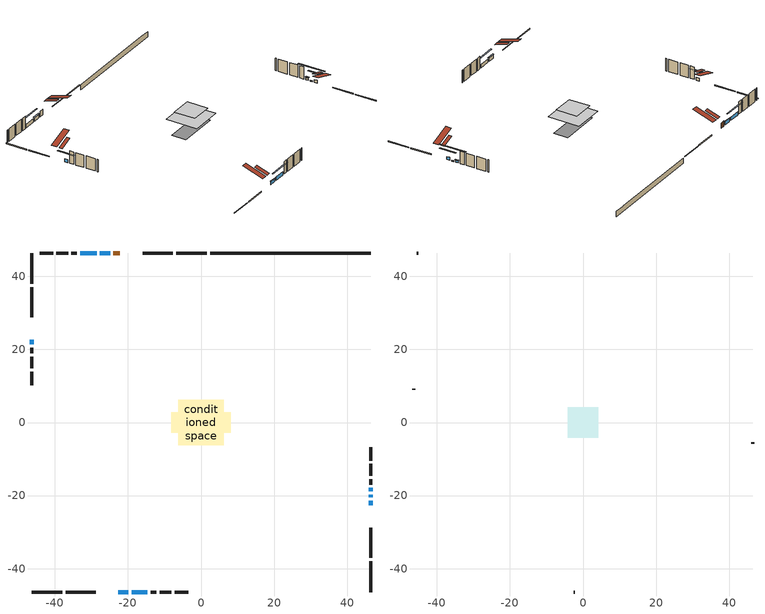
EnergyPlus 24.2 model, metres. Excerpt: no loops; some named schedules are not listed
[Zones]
conditioned space
 floor outside (Floor1 construction): -2.44,-2.44 -2.44,2.44 2.44,2.44 2.44,-2.44 z1.03
 floor adiabatic (AdiabaticFloorConstruction): -6.23,-6.23 -6.23,6.23 6.23,6.23 6.23,-6.23 z3.47
 floor foundation (Slab1 construction): -8.12,-2.86 -8.12,2.86 8.12,2.86 8.12,-2.86 z-1.1
 wall outside (RimJoist1 construction): 1.58,46.4 -6.82,46.4 / -46.4,-46.4 -38,-46.4 / -46.4,46.4 -46.4,38 / 46.4,-46.4 46.4,-38 z1.03:1.33
 wall outside (RimJoist2 construction): -7.75,46.4 -15.98,46.4 / -37.07,-46.4 -28.84,-46.4 / -46.4,37.07 -46.4,28.84 / 46.4,-37.07 46.4,-28.84 z1.03:1.33
 wall outside (AdiabaticWallConstruction 1): -22.23,46.4 -23.97,46.4 z1.03:3.06
 wall outside (AdiabaticWallConstruction): 46.4,-22.59 46.4,-21.36 / -46.4,22.59 -46.4,21.36 z1.03:2.15; -24.9,46.4 -27.67,46.4 z1.03:2.3; -22.59,-46.4 -19.9,-46.4 z1.03:2.26; 46.4,-20.44 46.4,-19.77 z1.03:1.33; -28.6,46.4 -33.03,46.4 z1.03:2.38; -18.98,-46.4 -14.7,-46.4 z1.03:2.33; 46.4,-18.84 46.4,-17.9 z1.03:1.89
 wall outside (Wall1 construction): -33.95,46.4 -35.46,46.4 / -13.77,-46.4 -12.26,-46.4 / -46.4,20.44 -46.4,18.93 / 46.4,-16.97 46.4,-15.47 z1.03:5.91
 wall outside (Wall2 construction): -36.39,46.4 -39.58,46.4 / -11.33,-46.4 -8.14,-46.4 / -46.4,18 -46.4,14.81 / 46.4,-14.54 46.4,-11.35 z1.03:5.91
 wall outside (Wall3 construction): -40.51,46.4 -44.2,46.4 / -7.21,-46.4 -3.52,-46.4 / -46.4,13.88 -46.4,10.19 / 46.4,-10.42 46.4,-6.73 z1.03:5.91
 wall foundation (FoundationWall1 construction): 2.51,46.4,-1.1 2.51,46.4,1.03 42.01,46.4,1.03 42.01,46.4,0.98 46.4,46.4,0.98 46.4,46.4,-1.1
 window (WindowConstruction): 46.4,-22.59 46.4,-21.37 z1.03:2.15
 window (WindowConstruction 5): -24.9,46.4 -27.67,46.4 z1.03:2.3
 window (WindowConstruction 6): -22.59,-46.4 -19.91,-46.4 z1.03:2.26
 window (WindowConstruction 7): 46.4,-20.44 46.4,-19.77 z1.03:1.33
 window (WindowConstruction 1): -28.6,46.4 -33.03,46.4 z1.03:2.38
 window (WindowConstruction 2): -18.98,-46.4 -14.7,-46.4 z1.03:2.33
 window (WindowConstruction 3): -46.4,22.59 -46.4,21.37 z1.03:2.15
 window (WindowConstruction 4): 46.4,-18.84 46.4,-17.9 z1.03:1.89
 door (Door): -22.23,46.4 -23.97,46.4 z1.03:3.06
 ceiling adiabatic (AdiabaticFloorConstruction): 6.23,-6.23 6.23,6.23 -6.23,6.23 -6.23,-6.23 z3.47
 roof outside (Roof2 construction): -21.3,46.4,5.91 -21.3,41.39,7.58 -19.98,41.39,7.58 -19.98,46.4,5.91; -23.52,-46.4,5.91 -23.52,-41.39,7.58 -24.84,-41.39,7.58 -24.84,-46.4,5.91; -46.4,23.52,5.91 -41.39,23.52,7.58 -41.39,24.84,7.58 -46.4,24.84,5.91; 46.4,-23.52,5.91 41.39,-23.52,7.58 41.39,-24.84,7.58 46.4,-24.84,5.91
attic - vented
 floor to conditioned space (Floor2 construction Reversed): -4.18,-4.18 -4.18,4.18 4.18,4.18 4.18,-4.18 z5.91
 wall outside (Wall4 construction): -45.13,46.4 -45.47,46.4 / -2.59,-46.4 -2.25,-46.4 / -46.4,9.26 -46.4,8.92 / 46.4,-5.8 46.4,-5.46 z1.03:5.91
 roof outside (Roof1 construction): -19.06,46.4,5.91 -19.06,38.26,8.62 -16.91,38.26,8.62 -16.91,46.4,5.91; -25.77,-46.4,5.91 -25.77,-38.26,8.62 -27.91,-38.26,8.62 -27.91,-46.4,5.91; -46.4,25.77,5.91 -38.26,25.77,8.62 -38.26,27.91,8.62 -46.4,27.91,5.91; 46.4,-25.77,5.91 38.26,-25.77,8.62 38.26,-27.91,8.62 46.4,-27.91,5.91
shading: 46.4,-18.73 46.4,-25.23 46.81,-25.23 46.81,-18.73 z4.79; -27.87,46.4 -24.7,46.4 -24.7,46.81 -27.87,46.81 z2.5; -19.7,-46.4 -22.79,-46.4 -22.79,-46.81 -19.7,-46.81 z2.46; 46.4,-14.69 46.4,-25.52 46.81,-25.52 46.81,-14.69 z6.41; -35.66,46.4 -25.96,46.4 -25.96,46.81 -35.66,46.81 z5.02; -12.06,-46.4 -21.62,-46.4 -21.62,-46.81 -12.06,-46.81 z4.97; -46.4,18.73 -46.4,25.23 -46.81,25.23 -46.81,18.73 z4.79; 46.4,-17.7 46.4,-19.04 46.81,-19.04 46.81,-17.7 z2.09
[Building]
Building 1: Terrain=Suburbs
[Site:Location]
Toronto Intl AP_ON: Latitude {deg}=43.68; Longitude {deg}=-79.63; Time Zone {hr}=-5; Elevation {m}=173; Keep Site Location Information=Yes
[Site:GroundTemperature:Shallow]
4.59119, 2.66285, 2.50842, 3.42352, 7.09712, 10.7536, 13.9236, 15.9317, 16.1023, 14.4691, 11.3799, 7.83558
[Site:WaterMainsTemperature]
Calculation Method=Schedule; Temperature Schedule=mains temperature schedule
[Material] Roughness=Rough; Thermal Absorptance=0.9
Name | Thickness {m} | Conductivity {W/m-K} | Density {kg/m3} | Specific Heat {J/kg-K} | Solar Absorptance | Visible Absorptance
asphalt or fiberglass shingles | 0.00635 | 0.162714 | 1121.4 | 1465.45 | 0.4 | 0.4
ceiling loosefill ins | 0.169333 | 0.0480833 | 16.02 | 1046.75 | 0.7 | 0.7
ceiling stud and cavity | 0.1397 | 1.30054 | 65.682 | 1177.47 | 0.7 | 0.7
concrete 4.0 in. | 0.1016 | 1.803125 | 2242.8 | 837.4 | 0.7 | 0.7
concrete 8.0 in. | 0.2032 | 1.803125 | 2242.8 | 837.4 | 0.7 | 0.7
door material | 0.04445 | 0.053851 | 512.64 | 1214.23 | 0.7 | 0.7
exterior vertical ins | 0.00716452 | 0.029427 | 32.04 | 1214.23 | 0.7 | 0.7
floor covering | 0.0127 | 0.0433444 | 54.468 | 1339.84 | 0.6 | 0.6
floor rigid ins | 0.103632 | 0.029427 | 32.04 | 1214.23 | 0.7 | 0.7
floor rigid ins 1; wall rigid ins | 0.512978 | 0.029427 | 32.04 | 1214.23 | 0.7 | 0.7
floor stud and cavity | 0.1397 | 0.141372 | 92.3553 | 1139.71 | 0.7 | 0.7
floor stud and cavity 1 | 0.1397 | 1.75129 | 37.0049 | 1207.88 | 0.7 | 0.7
furniture material conditioned space 1 | 0.1524 | 0.115458 | 640.8 | 1214.23 | 0.6 | 0.6
gypsum board | 0.0127 | 0.160291 | 801 | 837.4 | 0.6 | 0.6
gypsum board 1 | 0.0127 | 0.160291 | 801 | 837.4 | 0.7 | 0.7
osb sheathing 0.5 in. | 0.0127 | 0.115458 | 512.64 | 1214.23 | 0.7 | 0.7
osb sheathing 0.75 in. | 0.01905 | 0.115458 | 512.64 | 1214.23 | 0.7 | 0.7
osb sheathing 2.0 in. | 0.0508 | 0.115458 | 512.64 | 1214.23 | 0.7 | 0.7
rim joist stud and cavity | 0.0508 | 0.0451784 | 125.044 | 1163.47 | 0.6 | 0.6
rim joist stud and cavity 1 | 0.0508 | 0.0499498 | 125.044 | 1163.47 | 0.6 | 0.6
roof stud and cavity | 0.2032 | 0.116827 | 78.34581 | 1123.46 | 0.7 | 0.7
wall stud and cavity | 0.1397 | 0.0807926 | 139.0536 | 1170.24 | 0.7 | 0.7
wall stud and cavity 1 | 0.1397 | 0.0810402 | 139.0536 | 1170.24 | 0.7 | 0.7
wall stud and cavity 2 | 0.1397 | 0.092577 | 139.0536 | 1170.24 | 0.7 | 0.7
wall stud and cavity 3 | 0.0889 | 6.1454 | 50.32683 | 1063.81 | 0.6 | 0.6
wall stud and cavity 4 | 0.0889 | 0.380278 | 52.3479 | 1209.89 | 0.7 | 0.7
wall stud and cavity 5 | 0.0889 | 0.391764 | 83.0341 | 1211.67 | 0.7 | 0.7
wood siding | 0.0254 | 0.102417 | 544.68 | 1172.36 | 0.4 | 0.4
wood siding 1 | 0.00254 | 0.102417 | 544.68 | 1172.36 | 0.4 | 0.4
wood siding 2; wood siding 3; wood siding 4 | 0.0254 | 0.102417 | 544.68 | 1172.36 | 0.7 | 0.7
[WindowMaterial:SimpleGlazingSystem]
Name | U-Factor {W/m2-K} | Solar Heat Gain Coefficient
WindowMaterial | 3.704895 | 0.69
WindowMaterial 1 | 2.907136 | 0.68
WindowMaterial 2 | 3.582818 | 0.7
WindowMaterial 3 | 2.92474 | 0.66
WindowMaterial 4 | 3.96154 | 0.67
WindowMaterial 5 | 2.912814 | 0.67
WindowMaterial 6 | 3.62938 | 0.7
WindowMaterial 7 | 5.75692 | 0.53
[Construction]
AdiabaticFloorConstruction: floor stud and cavity 1, floor rigid ins 1, osb sheathing 0.75 in., floor covering
AdiabaticWallConstruction: wood siding 3, wall rigid ins, wall stud and cavity 4, gypsum board
AdiabaticWallConstruction 1: wood siding 4, wall rigid ins, wall stud and cavity 4, gypsum board
Door: door material
Floor1 construction: floor stud and cavity, floor rigid ins, osb sheathing 0.75 in., floor covering
Floor2 construction Reversed: gypsum board, ceiling stud and cavity, ceiling loosefill ins
FoundationWall1 construction: concrete 8.0 in., gypsum board 1
furniture construction conditioned space 1: furniture material conditioned space 1
PartitionWallConstruction: gypsum board, wall stud and cavity 5, gypsum board
RimJoist1 construction: wood siding 2, osb sheathing 2.0 in., rim joist stud and cavity
RimJoist2 construction: wood siding 2, osb sheathing 2.0 in., rim joist stud and cavity 1
Roof1 construction: asphalt or fiberglass shingles
Roof2 construction: asphalt or fiberglass shingles, osb sheathing 0.75 in., roof stud and cavity, gypsum board
Slab1 construction: concrete 4.0 in.
Wall1 construction: wood siding, osb sheathing 0.5 in., wall stud and cavity, gypsum board
Wall2 construction: wood siding, osb sheathing 0.5 in., wall stud and cavity 1, gypsum board
Wall3 construction: wood siding, osb sheathing 0.5 in., wall stud and cavity 2, gypsum board
Wall4 construction: wood siding 1, wall stud and cavity 3
WindowConstruction: WindowMaterial
WindowConstruction 1: WindowMaterial 1
WindowConstruction 2: WindowMaterial 2
WindowConstruction 3: WindowMaterial 3
WindowConstruction 4: WindowMaterial 4
WindowConstruction 5: WindowMaterial 5
WindowConstruction 6: WindowMaterial 6
WindowConstruction 7: WindowMaterial 7
[Zone] Multiplier=1; Part of Total Floor Area=Yes
Name | Volume {m3}
attic - vented | 30.7613
conditioned space | 619.6
[Space]
Name | Zone | Volume {m3}
attic - vented 1 | attic - vented | 30.7613
conditioned space 1 | conditioned space | 619.6
[ZoneInfiltration:EffectiveLeakageArea]
infil attic - vented 1: Zone or Space=attic - vented 1; Schedule=Always On Discrete; Effective Air Leakage Area {cm2}=2889.93; Stack Coefficient=0.000527799; Wind Coefficient=1.55222e-05
[ZoneMixing]
whole house fan mix: Zone or Space=attic - vented; Schedule=Always On Continuous; Design Flow Rate Calculation Method=Flow/Zone; Design Flow Rate {m3/s}=0; Source Zone or Space=conditioned space
[SurfaceProperty:ExposedFoundationPerimeter]
Slab1: Exposed Perimeter Calculation Method=TotalExposedPerimeter; Total Exposed Perimeter {m}=43.892
[InternalMass] Zone or ZoneList=conditioned space; Space or SpaceList=conditioned space 1
Name | Construction | Surface Area {m2}
furniture mass conditioned space 1 | furniture construction conditioned space 1 | 108.712
partition wall mass | PartitionWallConstruction | 271.78
[Lights]
interior lighting: Zone or ZoneList or Space or SpaceList=conditioned space 1; Schedule=interior lighting schedule; Design Level Calculation Method=LightingLevel; Lighting Level {W}=343.2; Return Air Fraction=0; Fraction Radiant=0.6; Fraction Visible=0.2; Fraction Replaceable=1
[People]
occupants: Zone or ZoneList or Space or SpaceList=conditioned space 1; Number of People Schedule=occupants schedule; Number of People Calculation Method=People; Number of People=3; Fraction Radiant=0.314171; Sensible Heat Fraction=0.56303; Activity Level Schedule=occupants activity schedule; Carbon Dioxide Generation Rate {m3/s-W}=0; Enable ASHRAE 55 Comfort Warnings=No; Mean Radiant Temperature Calculation Type=EnclosureAveraged
[ElectricEquipment] Zone or ZoneList or Space or SpaceList=conditioned space 1; Design Level Calculation Method=EquipmentLevel
Name | Schedule | Design Level {W} | Fraction Latent | Fraction Radiant | Fraction Lost
clothes dryer | clothes dryer schedule | 140.772 | 0.015 | 0.081 | 0.85
clothes washer | clothes washer schedule | 32.1985 | 0.03 | 0.162 | 0.7
cooking range | cooking range schedule | 215.147 | 0.08 | 0.432 | 0.2
dishwasher | dishwasher schedule | 66.8632 | 0.3 | 0.18 | 0.4
fridge | fridge schedule | 72.9452 | 0 | 0.6 | 0
mech vent bath fan 0 | mech vent bath fan 0 schedule | 50.2 | 0 | 0 | 1
mech vent bath fan 1 | mech vent bath fan 1 schedule | 50.2 | 0 | 0 | 1
mech vent house fan | mech vent house fan schedule | 0 | 0 | 0 | 1
mech vent house fan cfis | mech vent house fan cfis schedule | 0 | 0 | 0 | 0
mech vent range fan 0 | mech vent range fan 0 schedule | 57 | 0 | 0 | 1
misc plug loads | misc plug loads schedule | 494.7 | 0.045 | 0.513 | 0.1
whole house fan | Always On Discrete | 0 | 0 | 0 | 1
[OtherEquipment] Zone or ZoneList or Space or SpaceList=conditioned space 1; Design Level Calculation Method=EquipmentLevel
Name | Fuel Type | Schedule | Design Level {W} | Fraction Latent | Fraction Radiant | Fraction Lost
clothes dryer 1 | Electricity | clothes dryer schedule | 0 | 0.015 | 0.081 | 0.85
cooking range 1 | Electricity | cooking range schedule | 0 | 0.08 | 0.432 | 0.2
general water use latent | None | general water use schedule | 62.594 | 1 | 0 | 0
general water use sensible | None | general water use schedule | -61.6891 | 0 | 0.6 | 0
mech vent house fan latent load | None | Always On Discrete | 0 | 1 | 0 | 0
mech vent house fan sensible load | None | Always On Discrete | 0 | 0 | 0 | 0
water heater energy adjustment1 | NaturalGas | Always On Discrete | 0.01 | 0 | 0 | 1
[ZoneInfiltration:DesignFlowRate] Zone or ZoneList or Space or SpaceList=conditioned space 1; Schedule=Always On Discrete; Design Flow Rate Calculation Method=Flow/Zone; Design Flow Rate {m3/s}=0
infil flow; natural vent flow; whole house fan flow
[AvailabilityManager:Scheduled]
central ac and furnace airloop Availability Manager: Schedule=Always On Discrete
[Foundation:Kiva]
Foundation Kiva 1: Initial Indoor Air Temperature {C}=18; Wall Height Above Grade {m}=1.03001; Wall Depth Below Slab {m}=0.2032; Custom Block Material Name 1=exterior vertical ins; Custom Block Depth 1 {m}=2.13; Custom Block X Position 1 {m}=0.2159; Custom Block Z Position 1 {m}=0
[Foundation:Kiva:Settings]
Soil Conductivity {W/m-K}=0.849921; Soil Density {kg/m3}=1842.3; Soil Specific Heat {J/kg-K}=418.7; Ground Solar Absorptivity=0.9; Ground Thermal Absorptivity=0.9; Ground Surface Roughness {m}=0.03; Far-Field Width {m}=40; Deep-Ground Boundary Condition=ZeroFlux; Deep-Ground Depth {m}=40; Minimum Cell Dimension {m}=0.2; Maximum Cell Growth Coefficient=3; Simulation Timestep=Timestep
[Exterior:Lights]
exterior lighting: Schedule=exterior lighting schedule; Design Level {W}=75.6
[EnergyManagementSystem:GlobalVariable]
central_ac_and_furnace_airloop_Fan_RTF
infil_program_Qfan
infil_program_Qinf
natural_vent_program_Qnv
natural_vent_program_Qwhf
[EnergyManagementSystem:Sensor]
Name | Output:Variable or Output:Meter Index Key | Output:Variable or Output:Meter
airflow_gain | infil flow | Infiltration Sensible Heat Gain Energy
airflow_gain_1 | natural vent flow | Infiltration Sensible Heat Gain Energy
airflow_gain_2 | whole house fan flow | Infiltration Sensible Heat Gain Energy
airflow_loss | infil flow | Infiltration Sensible Heat Loss Energy
airflow_loss_1 | natural vent flow | Infiltration Sensible Heat Loss Energy
airflow_loss_2 | whole house fan flow | Infiltration Sensible Heat Loss Energy
clg_load_cond |  | Cooling:EnergyTransfer:Zone:CONDITIONED SPACE
clg_sp_s; clg_sp_s_1 | cooling setpoint | Schedule Value
clothes_dryer_exhaust_0_sch_s | clothes dryer exhaust 0 schedule | Schedule Value
cool_season | cooling season schedule | Schedule Value
htg_load_cond |  | Heating:EnergyTransfer:Zone:CONDITIONED SPACE
htg_sp_s; htg_sp_s_1 | heating setpoint | Schedule Value
ig_ee_conv | clothes dryer | Electric Equipment Convective Heating Energy
ig_ee_conv_2 | cooking range | Electric Equipment Convective Heating Energy
ig_ee_conv_4 | fridge | Electric Equipment Convective Heating Energy
ig_ee_conv_5 | misc plug loads | Electric Equipment Convective Heating Energy
ig_ee_conv_6 | whole house fan | Electric Equipment Convective Heating Energy
ig_ee_rad | clothes dryer | Electric Equipment Radiant Heating Energy
ig_ee_rad_2 | cooking range | Electric Equipment Radiant Heating Energy
ig_ee_rad_4 | fridge | Electric Equipment Radiant Heating Energy
ig_ee_rad_5 | misc plug loads | Electric Equipment Radiant Heating Energy
ig_ee_rad_6 | whole house fan | Electric Equipment Radiant Heating Energy
ig_lgt_conv | interior lighting | Lights Convective Heating Energy
ig_lgt_rad | interior lighting | Lights Radiant Heating Energy
ig_lgt_vis | interior lighting | Lights Visible Radiation Heating Energy
ig_oe_conv | clothes dryer 1 | Other Equipment Convective Heating Energy
ig_oe_conv_1 | cooking range 1 | Other Equipment Convective Heating Energy
ig_oe_conv_2 | general water use latent | Other Equipment Convective Heating Energy
ig_oe_conv_3 | general water use sensible | Other Equipment Convective Heating Energy
ig_oe_conv_4 | water heater energy adjustment1 | Other Equipment Convective Heating Energy
ig_oe_rad | clothes dryer 1 | Other Equipment Radiant Heating Energy
ig_oe_rad_1 | cooking range 1 | Other Equipment Radiant Heating Energy
ig_oe_rad_2 | general water use latent | Other Equipment Radiant Heating Energy
ig_oe_rad_3 | general water use sensible | Other Equipment Radiant Heating Energy
ig_oe_rad_4 | water heater energy adjustment1 | Other Equipment Radiant Heating Energy
ig_ppl_conv | occupants | People Convective Heating Energy
ig_ppl_rad | occupants | People Radiant Heating Energy
im_conv | furniture mass conditioned space 1 | Surface Inside Face Convection Heat Gain Energy
im_conv_1 | partition wall mass | Surface Inside Face Convection Heat Gain Energy
im_ig | furniture mass conditioned space 1 | Surface Inside Face Internal Gains Radiation Heat Gain Energy
im_ig_1 | partition wall mass | Surface Inside Face Internal Gains Radiation Heat Gain Energy
im_lgt | furniture mass conditioned space 1 | Surface Inside Face Lights Radiation Heat Gain Energy
im_lgt_1 | partition wall mass | Surface Inside Face Lights Radiation Heat Gain Energy
im_sol | furniture mass conditioned space 1 | Surface Inside Face Solar Radiation Heat Gain Energy
im_sol_1 | partition wall mass | Surface Inside Face Solar Radiation Heat Gain Energy
im_surf | furniture mass conditioned space 1 | Surface Inside Face Net Surface Thermal Radiation Heat Gain Energy
im_surf_1 | partition wall mass | Surface Inside Face Net Surface Thermal Radiation Heat Gain Energy
mech_vent_bath_fan_0_sch_s | mech vent bath fan 0 schedule | Schedule Value
mech_vent_bath_fan_1_sch_s | mech vent bath fan 1 schedule | Schedule Value
mech_vent_range_fan_0_sch_s | mech vent range fan 0 schedule | Schedule Value
mv_conv | mech vent bath fan 0 | Electric Equipment Convective Heating Energy
mv_conv_1 | mech vent bath fan 1 | Electric Equipment Convective Heating Energy
mv_conv_2 | mech vent house fan | Electric Equipment Convective Heating Energy
mv_conv_3 | mech vent house fan cfis | Electric Equipment Convective Heating Energy
mv_conv_4 | mech vent range fan 0 | Electric Equipment Convective Heating Energy
mv_conv_5 | mech vent house fan latent load | Other Equipment Convective Heating Energy
mv_conv_6 | mech vent house fan sensible load | Other Equipment Convective Heating Energy
mv_rad | mech vent bath fan 0 | Electric Equipment Radiant Heating Energy
mv_rad_1 | mech vent bath fan 1 | Electric Equipment Radiant Heating Energy
mv_rad_2 | mech vent house fan | Electric Equipment Radiant Heating Energy
mv_rad_3 | mech vent house fan cfis | Electric Equipment Radiant Heating Energy
mv_rad_4 | mech vent range fan 0 | Electric Equipment Radiant Heating Energy
mv_rad_5 | mech vent house fan latent load | Other Equipment Radiant Heating Energy
mv_rad_6 | mech vent house fan sensible load | Other Equipment Radiant Heating Energy
natural_vent_s | natural vent schedule | Schedule Value
out_pb_s |  | Site Outdoor Air Barometric Pressure
out_wt_s |  | Site Outdoor Air Humidity Ratio
site_vw_s |  | Site Wind Speed
ss_back_out | Window1 | Surface Window Shortwave from Zone Back Out Window Heat Transfer Rate
ss_back_out_1 | Window10 | Surface Window Shortwave from Zone Back Out Window Heat Transfer Rate
ss_back_out_2 | Window12 | Surface Window Shortwave from Zone Back Out Window Heat Transfer Rate
ss_back_out_3 | Window14 | Surface Window Shortwave from Zone Back Out Window Heat Transfer Rate
ss_back_out_4 | Window2 | Surface Window Shortwave from Zone Back Out Window Heat Transfer Rate
ss_back_out_5 | Window5 | Surface Window Shortwave from Zone Back Out Window Heat Transfer Rate
ss_back_out_6 | Window8 | Surface Window Shortwave from Zone Back Out Window Heat Transfer Rate
ss_back_out_7 | Window9 | Surface Window Shortwave from Zone Back Out Window Heat Transfer Rate
ss_conv | Door1 | Surface Inside Face Convection Heat Gain Energy
ss_conv_1 | Window1 | Surface Inside Face Convection Heat Gain Energy
ss_conv_2 | Window10 | Surface Inside Face Convection Heat Gain Energy
ss_conv_3 | Window12 | Surface Inside Face Convection Heat Gain Energy
ss_conv_4 | Window14 | Surface Inside Face Convection Heat Gain Energy
ss_conv_5 | Window2 | Surface Inside Face Convection Heat Gain Energy
ss_conv_6 | Window5 | Surface Inside Face Convection Heat Gain Energy
ss_conv_7 | Window8 | Surface Inside Face Convection Heat Gain Energy
ss_conv_8 | Window9 | Surface Inside Face Convection Heat Gain Energy
ss_ig | Door1 | Surface Inside Face Internal Gains Radiation Heat Gain Energy
ss_ig_1 | Window1 | Surface Inside Face Internal Gains Radiation Heat Gain Energy
ss_ig_2 | Window10 | Surface Inside Face Internal Gains Radiation Heat Gain Energy
ss_ig_3 | Window12 | Surface Inside Face Internal Gains Radiation Heat Gain Energy
ss_ig_4 | Window14 | Surface Inside Face Internal Gains Radiation Heat Gain Energy
ss_ig_5 | Window2 | Surface Inside Face Internal Gains Radiation Heat Gain Energy
ss_ig_6 | Window5 | Surface Inside Face Internal Gains Radiation Heat Gain Energy
ss_ig_7 | Window8 | Surface Inside Face Internal Gains Radiation Heat Gain Energy
ss_ig_8 | Window9 | Surface Inside Face Internal Gains Radiation Heat Gain Energy
ss_lgt | Door1 | Surface Inside Face Lights Radiation Heat Gain Energy
ss_sol | Door1 | Surface Inside Face Solar Radiation Heat Gain Energy
ss_surf | Door1 | Surface Inside Face Net Surface Thermal Radiation Heat Gain Energy
ss_surf_1 | Window1 | Surface Inside Face Net Surface Thermal Radiation Heat Gain Energy
ss_surf_2 | Window10 | Surface Inside Face Net Surface Thermal Radiation Heat Gain Energy
ss_surf_3 | Window12 | Surface Inside Face Net Surface Thermal Radiation Heat Gain Energy
ss_surf_4 | Window14 | Surface Inside Face Net Surface Thermal Radiation Heat Gain Energy
ss_surf_5 | Window2 | Surface Inside Face Net Surface Thermal Radiation Heat Gain Energy
ss_surf_6 | Window5 | Surface Inside Face Net Surface Thermal Radiation Heat Gain Energy
ss_surf_7 | Window8 | Surface Inside Face Net Surface Thermal Radiation Heat Gain Energy
ss_surf_8 | Window9 | Surface Inside Face Net Surface Thermal Radiation Heat Gain Energy
ss_trans_in | Window1 | Surface Window Transmitted Solar Radiation Rate
ss_trans_in_1 | Window10 | Surface Window Transmitted Solar Radiation Rate
ss_trans_in_2 | Window12 | Surface Window Transmitted Solar Radiation Rate
ss_trans_in_3 | Window14 | Surface Window Transmitted Solar Radiation Rate
ss_trans_in_4 | Window2 | Surface Window Transmitted Solar Radiation Rate
ss_trans_in_5 | Window5 | Surface Window Transmitted Solar Radiation Rate
ss_trans_in_6 | Window8 | Surface Window Transmitted Solar Radiation Rate
ss_trans_in_7 | Window9 | Surface Window Transmitted Solar Radiation Rate
ss_trans_out | Window1 | Surface Inside Face Initial Transmitted Diffuse Transmitted Out Window Solar Radiation Rate
ss_trans_out_1 | Window10 | Surface Inside Face Initial Transmitted Diffuse Transmitted Out Window Solar Radiation Rate
ss_trans_out_2 | Window12 | Surface Inside Face Initial Transmitted Diffuse Transmitted Out Window Solar Radiation Rate
ss_trans_out_3 | Window14 | Surface Inside Face Initial Transmitted Diffuse Transmitted Out Window Solar Radiation Rate
ss_trans_out_4 | Window2 | Surface Inside Face Initial Transmitted Diffuse Transmitted Out Window Solar Radiation Rate
ss_trans_out_5 | Window5 | Surface Inside Face Initial Transmitted Diffuse Transmitted Out Window Solar Radiation Rate
ss_trans_out_6 | Window8 | Surface Inside Face Initial Transmitted Diffuse Transmitted Out Window Solar Radiation Rate
ss_trans_out_7 | Window9 | Surface Inside Face Initial Transmitted Diffuse Transmitted Out Window Solar Radiation Rate
s_conv | Floor1 | Surface Inside Face Convection Heat Gain Energy
s_conv_1 | Floor2 | Surface Inside Face Convection Heat Gain Energy
s_conv_10 | RimJoist2:180 | Surface Inside Face Convection Heat Gain Energy
s_conv_11 | RimJoist2:270 | Surface Inside Face Convection Heat Gain Energy
s_conv_12 | RimJoist2:90 | Surface Inside Face Convection Heat Gain Energy
s_conv_13 | Roof2:0 | Surface Inside Face Convection Heat Gain Energy
s_conv_14 | Roof2:180 | Surface Inside Face Convection Heat Gain Energy
s_conv_15 | Roof2:270 | Surface Inside Face Convection Heat Gain Energy
s_conv_16 | Roof2:90 | Surface Inside Face Convection Heat Gain Energy
s_conv_17 | Slab1 | Surface Inside Face Convection Heat Gain Energy
s_conv_18 | Wall1:0 | Surface Inside Face Convection Heat Gain Energy
s_conv_19 | Wall1:180 | Surface Inside Face Convection Heat Gain Energy
s_conv_2 | FoundationWall1 | Surface Inside Face Convection Heat Gain Energy
s_conv_20 | Wall1:270 | Surface Inside Face Convection Heat Gain Energy
s_conv_21 | Wall1:90 | Surface Inside Face Convection Heat Gain Energy
s_conv_22 | Wall2:0 | Surface Inside Face Convection Heat Gain Energy
s_conv_23 | Wall2:180 | Surface Inside Face Convection Heat Gain Energy
s_conv_24 | Wall2:270 | Surface Inside Face Convection Heat Gain Energy
s_conv_25 | Wall2:90 | Surface Inside Face Convection Heat Gain Energy
s_conv_26 | Wall3:0 | Surface Inside Face Convection Heat Gain Energy
s_conv_27 | Wall3:180 | Surface Inside Face Convection Heat Gain Energy
s_conv_28 | Wall3:270 | Surface Inside Face Convection Heat Gain Energy
